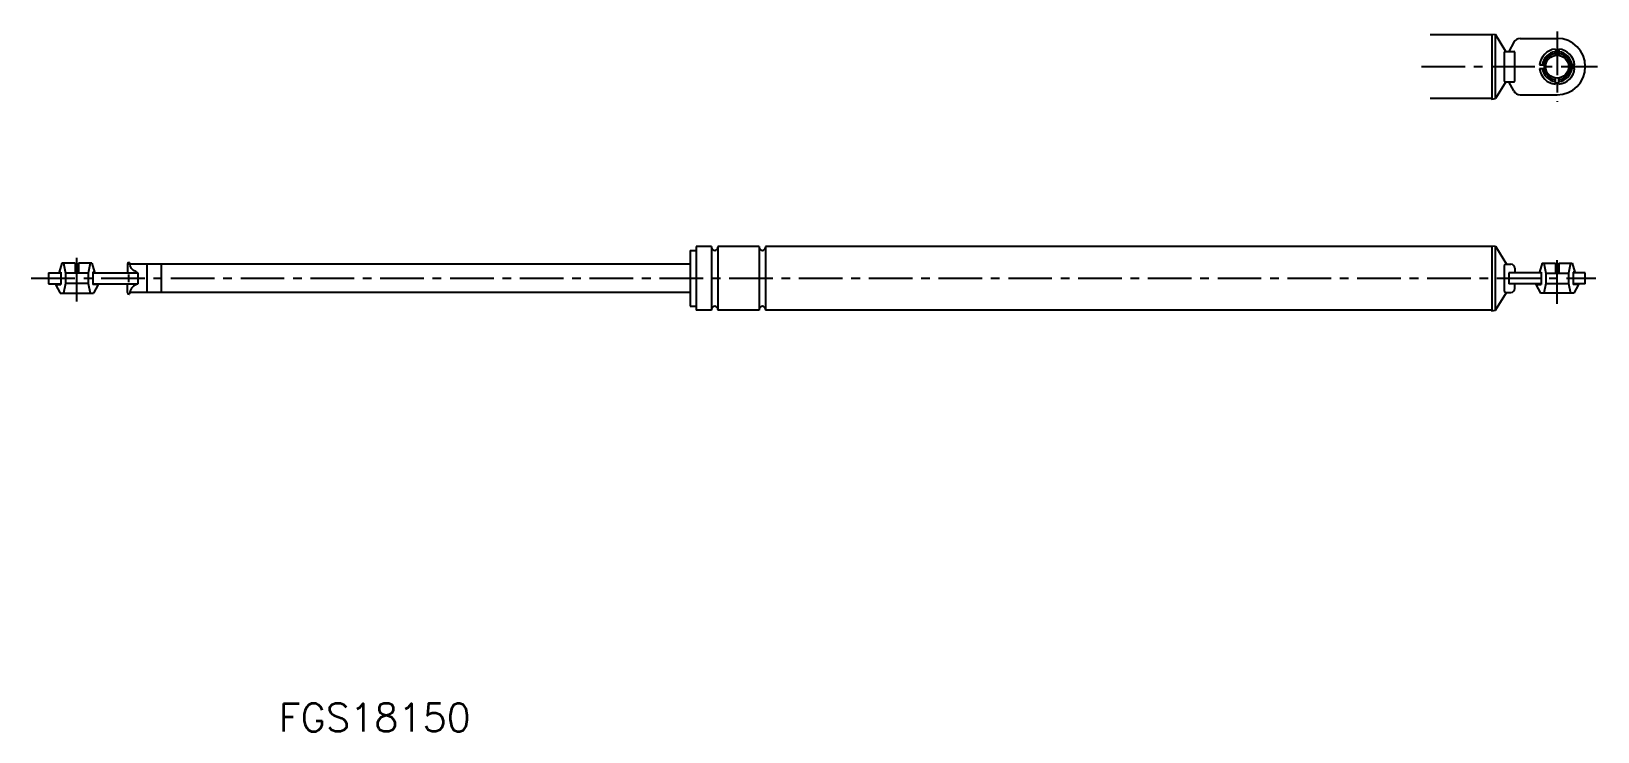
# Model space of a CAD drawing. Extents: x 798 to 1242, y 931 to 1129.
import ezdxf

# ---------------------------------------------------------------- set-up
doc = ezdxf.new("R2010")
doc.units = 0
doc.header["$LTSCALE"] = 9.9
doc.linetypes.add('CENTER', pattern=[2, 1.25, -0.25, 0.25, -0.25])
doc.layers.get('0').update_dxf_attribs({"linetype": 'CONTINUOUS'})
doc.layers.add('001', color=7, linetype='CONTINUOUS')
doc.styles.get("Standard").update_dxf_attribs({"font": 'TXT', "bigfont": 'BIGFONT'})

msp = doc.modelspace()

# ---------------------------------------------------------------- linework, layer by layer
at = {"layer": '001', "color": 1, "linetype": 'CENTER'}
for p, q in [((1230.55, 1129.42), (1230.55, 1109.42)), ((1192.05, 1119.42), (1242.05, 1119.42)), ((810.55, 1052.82), (810.55, 1066.67)), ((1230.55, 1052.17), (1230.55, 1066.67)), ((797.65, 1059.42), (1241.55, 1059.42))]:
    msp.add_line(p, q, dxfattribs=at)
at = {"layer": '001', "color": 7, "linetype": 'CONTINUOUS'}
for p, q in [((1211.8, 1128.42), (1194.55, 1128.42)), ((1211.8, 1128.42), (1212.05, 1128.67)), ((1212.05, 1128.67), (1212.05, 1110.17)), ((1212.05, 1128.67), (1213.05, 1128.49)), ((1213.05, 1110.35), (1213.05, 1128.49)), ((1215.96, 1123.72), (1213.05, 1128.49)), ((1218.25, 1126.32), (1216.8, 1123.72)), ((1220.04, 1127.42), (1230.55, 1127.42)), ((1230.05, 1124.4), (1230.05, 1122.63)), ((1231.05, 1124.4), (1231.05, 1122.63)), ((1215.55, 1123.42), (1215.55, 1115.42)), ((1215.85, 1123.72), (1218.25, 1123.72)), ((1218.55, 1115.42), (1218.55, 1123.42)), ((1225.58, 1119.92), (1227.34, 1119.92)), ((1235.53, 1119.92), (1233.76, 1119.92)), ((1225.58, 1118.92), (1227.34, 1118.92)), ((1230.05, 1114.45), (1230.05, 1116.21)), ((1231.05, 1114.45), (1231.05, 1116.21)), ((1235.53, 1118.92), (1233.76, 1118.92)), ((1215.96, 1115.12), (1213.05, 1110.35)), ((1215.85, 1115.12), (1218.25, 1115.12)), ((1218.25, 1112.53), (1216.8, 1115.12)), ((1220.04, 1111.42), (1230.55, 1111.42)), ((1211.8, 1110.42), (1194.55, 1110.42)), ((1211.8, 1110.42), (1212.05, 1110.17)), ((1212.05, 1110.17), (1213.05, 1110.35)), ((984.55, 1067.32), (984.55, 1051.52)), ((984.55, 1067.32), (986.25, 1067.32)), ((990.65, 1068.42), (986.25, 1068.42)), ((986.25, 1068.42), (986.25, 1050.42)), ((990.65, 1068.42), (990.65, 1050.42)), ((992.45, 1068.42), (992.45, 1050.42)), ((1004.15, 1068.42), (992.45, 1068.42)), ((1004.15, 1068.42), (1004.15, 1050.42)), ((1005.95, 1068.42), (1005.95, 1050.42)), ((1211.8, 1068.42), (1005.95, 1068.42)), ((1211.8, 1068.42), (1212.05, 1068.67)), ((1212.05, 1068.67), (1212.05, 1050.17)), ((1212.05, 1068.67), (1213.05, 1068.49)), ((1213.05, 1050.35), (1213.05, 1068.49)), ((1213.05, 1068.49), (1216.14, 1063.42)), ((806.3, 1063.67), (805.55, 1061.17)), ((810.05, 1063.67), (806.3, 1063.67)), ((806.8, 1063.67), (807.3, 1060.92)), ((810.05, 1063.67), (810.05, 1061.17)), ((814.8, 1063.67), (811.05, 1063.67)), ((811.05, 1063.67), (811.05, 1061.17)), ((814.3, 1063.67), (813.8, 1060.92)), ((814.8, 1063.67), (815.55, 1061.17)), ((824.89, 1063.42), (824.89, 1061.02)), ((825.39, 1063.92), (825.46, 1063.92)), ((984.55, 1063.42), (825.55, 1063.42)), ((830.55, 1055.42), (830.55, 1063.42)), ((834.55, 1055.42), (834.55, 1063.42)), ((1215.55, 1062.92), (1215.55, 1055.92)), ((1216.05, 1063.42), (1217.4, 1063.42)), ((1218.55, 1062.27), (1218.55, 1061.02)), ((1226.3, 1063.67), (1225.55, 1061.17)), ((1226.3, 1063.67), (1230.05, 1063.67)), ((1226.8, 1063.67), (1227.3, 1060.92)), ((1230.05, 1063.67), (1230.05, 1061.17)), ((1231.05, 1063.67), (1234.8, 1063.67)), ((1231.05, 1063.67), (1231.05, 1061.17)), ((1234.3, 1063.67), (1233.8, 1060.92)), ((1234.8, 1063.67), (1235.55, 1061.17)), ((802.55, 1061.02), (806, 1061.02)), ((802.55, 1061.02), (802.55, 1057.82)), ((802.55, 1057.82), (806, 1057.82)), ((805.55, 1061.17), (806, 1061.17)), ((806, 1061.17), (806, 1057.67)), ((807.3, 1057.92), (806.8, 1055.17)), ((813.8, 1060.92), (807.3, 1060.92)), ((807.3, 1060.92), (807.3, 1057.92)), ((813.8, 1057.92), (807.3, 1057.92)), ((811.05, 1061.17), (810.05, 1061.17)), ((813.8, 1060.92), (813.8, 1057.92)), ((813.8, 1057.92), (814.3, 1055.17)), ((815.55, 1061.17), (815.1, 1061.17)), ((815.1, 1061.17), (815.1, 1057.67)), ((815.1, 1061.02), (827.89, 1061.02)), ((815.1, 1057.82), (827.89, 1057.82)), ((824.89, 1055.42), (824.89, 1057.82)), ((825.24, 1060.52), (825.24, 1058.32)), ((827.89, 1061.02), (827.89, 1057.82)), ((1226, 1061.02), (1216.8, 1061.02)), ((1216.8, 1061.02), (1216.8, 1057.82)), ((1226, 1057.82), (1216.8, 1057.82)), ((1218.55, 1056.57), (1218.55, 1057.82)), ((1225.55, 1061.17), (1226, 1061.17)), ((1226, 1061.17), (1226, 1057.67)), ((1227.3, 1057.92), (1226.8, 1055.17)), ((1227.3, 1060.92), (1233.8, 1060.92)), ((1227.3, 1060.92), (1227.3, 1057.92)), ((1227.3, 1057.92), (1233.8, 1057.92)), ((1230.05, 1061.17), (1231.05, 1061.17)), ((1233.8, 1060.92), (1233.8, 1057.92)), ((1233.8, 1057.92), (1234.3, 1055.17)), ((1235.55, 1061.17), (1235.1, 1061.17)), ((1235.1, 1061.17), (1235.1, 1057.67)), ((1238.55, 1061.02), (1235.1, 1061.02)), ((1238.55, 1057.82), (1235.1, 1057.82)), ((1238.55, 1057.82), (1238.55, 1061.02)), ((804.53, 1057.67), (805.8, 1055.17)), ((804.53, 1057.67), (806, 1057.67)), ((805.8, 1055.17), (815.3, 1055.17)), ((816.58, 1057.67), (815.1, 1057.67)), ((816.58, 1057.67), (815.3, 1055.17)), ((825.39, 1054.92), (825.46, 1054.92)), ((984.55, 1055.42), (825.55, 1055.42)), ((1213.05, 1050.35), (1216.14, 1055.42)), ((1216.05, 1055.42), (1217.4, 1055.42)), ((1224.53, 1057.67), (1225.8, 1055.17)), ((1224.53, 1057.67), (1226, 1057.67)), ((1235.3, 1055.17), (1225.8, 1055.17)), ((1236.58, 1057.67), (1235.1, 1057.67)), ((1236.58, 1057.67), (1235.3, 1055.17)), ((984.55, 1051.52), (986.25, 1051.52)), ((990.65, 1050.42), (986.25, 1050.42)), ((1004.15, 1050.42), (992.45, 1050.42)), ((1211.8, 1050.42), (1005.95, 1050.42)), ((1211.8, 1050.42), (1212.05, 1050.17)), ((1212.05, 1050.17), (1213.05, 1050.35))]:
    msp.add_line(p, q, dxfattribs=at)
for points in [[(827.89, 1061.02), (827.26, 1061.31), (826.68, 1061.66), (826.09, 1062.25), (825.68, 1062.97), (825.55, 1063.44), (825.46, 1063.92)], [(827.89, 1057.82), (827.26, 1057.53), (826.68, 1057.18), (826.09, 1056.59), (825.68, 1055.87), (825.55, 1055.4), (825.46, 1054.92)]]:
    msp.add_lwpolyline(points, dxfattribs=at)
msp.add_circle((1230.55, 1119.42), 3.25, dxfattribs=at)
for centre, radius, start, end in [((1220.04, 1125.42), 2, 90, 153.4349), ((1230.55, 1119.42), 5, 95.7392, 174.2608), ((1230.55, 1119.42), 8, 270, 90), ((1230.55, 1119.42), 5, 5.7392, 84.2608), ((1215.85, 1123.42), 0.3, 90, 180), ((1218.25, 1123.42), 0.3, 0, 90), ((1230.55, 1119.42), 4.25, 96.7563, 173.2437), ((1230.55, 1119.42), 3.75, 97.6623, 172.3377), ((1230.55, 1119.42), 4.55, 83.691, 96.309), ((1230.55, 1119.42), 4.25, 6.7563, 83.2437), ((1230.55, 1119.42), 3.75, 7.6623, 82.3377), ((1230.55, 1119.42), 4.55, 353.691, 6.309), ((1230.55, 1119.42), 5, 185.7392, 264.2608), ((1230.55, 1119.42), 4.25, 186.7563, 263.2437), ((1230.55, 1119.42), 3.75, 187.6623, 262.3377), ((1230.55, 1119.42), 4.25, 276.7563, 353.2437), ((1230.55, 1119.42), 5, 275.7392, 354.2608), ((1230.55, 1119.42), 3.75, 277.6623, 352.3377), ((1215.85, 1115.42), 0.3, 180, 270), ((1218.25, 1115.42), 0.3, 270, 0), ((1220.04, 1113.42), 2, 206.5651, 270), ((1230.55, 1119.42), 4.55, 263.691, 276.309), ((991.55, 1068.22), 0.9, 180, 0), ((1005.05, 1068.22), 0.9, 180, 0), ((825.39, 1063.42), 0.5, 90, 180), ((1216.05, 1062.92), 0.5, 90, 180), ((1217.4, 1062.27), 1.15, 0, 90), ((825.39, 1055.42), 0.5, 180, 270), ((1216.05, 1055.92), 0.5, 180, 270), ((1217.4, 1056.57), 1.15, 270, 0), ((991.55, 1050.62), 0.9, 0, 180), ((1005.05, 1050.62), 0.9, 0, 180)]:
    msp.add_arc(centre, radius, start, end, dxfattribs=at)

# ---------------------------------------------------------------- texts
at = {"color": 7, "linetype": 'CONTINUOUS'}
msp.add_text('FGS18150', height=8, dxfattribs=at).set_placement((867.84, 930.93))

doc.saveas('drawing.dxf')
